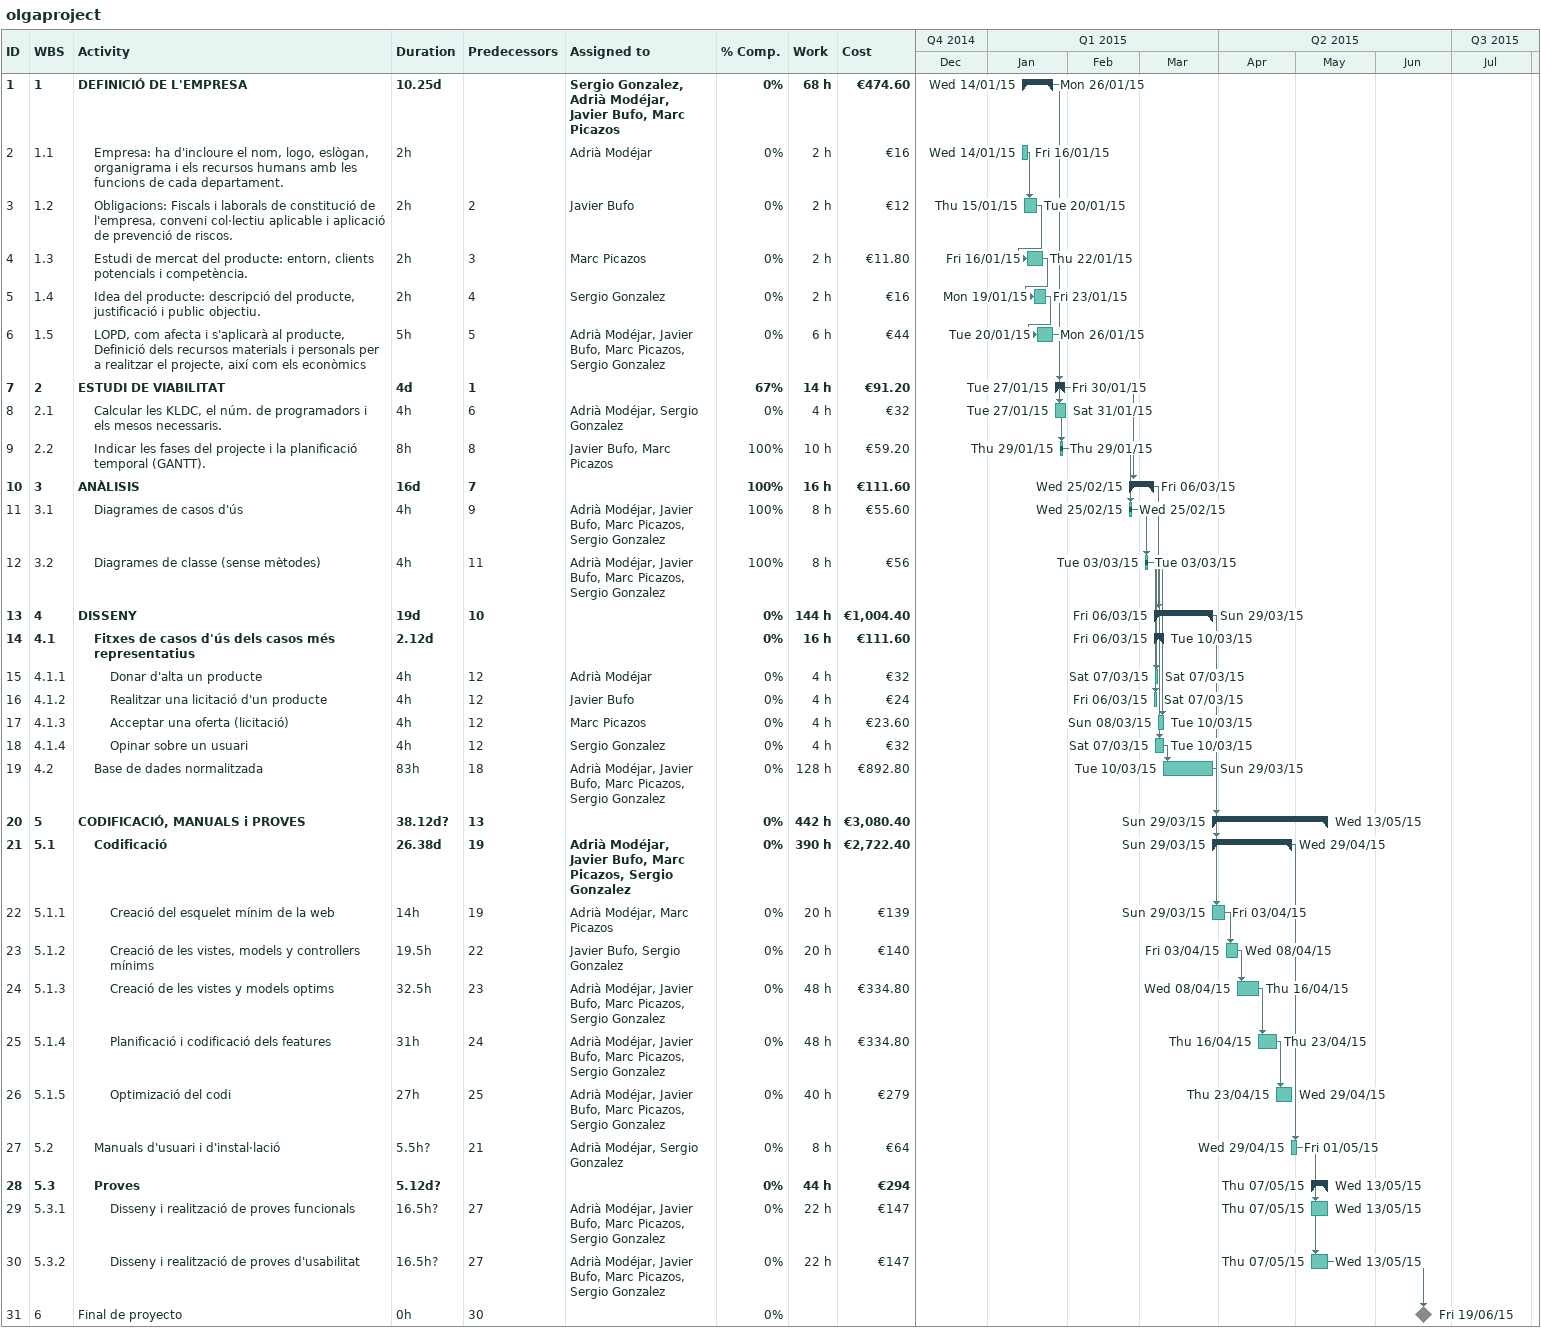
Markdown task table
olgaproject

| ID | WBS | Task | Duration | Start | Finish | Predecessors | Resources | % complete | Work (h) | Cost (€) |
|---|---|---|---|---|---|---|---|---|---|---|
| 1 | 1 | **DEFINICIÓ DE L'EMPRESA** | 10.25d | 2015-01-14 | 2015-01-26 |  | Sergio Gonzalez, Adrià Modéjar, Javier Bufo, Marc Picazos | 0 | 68 | 474.60 |
| 2 | 1.1 | Empresa: ha d'incloure el nom, logo, eslògan, organigrama i els recursos humans amb les funcions de cada departament. | 2h | 2015-01-14 | 2015-01-16 |  | Adrià Modéjar | 0 | 2 | 16 |
| 3 | 1.2 | Obligacions: Fiscals i laborals de constitució de l'empresa, conveni col·lectiu aplicable i aplicació de prevenció de riscos. | 2h | 2015-01-15 | 2015-01-20 | 2 | Javier Bufo | 0 | 2 | 12 |
| 4 | 1.3 | Estudi de mercat del producte: entorn, clients potencials i competència. | 2h | 2015-01-16 | 2015-01-22 | 3 | Marc Picazos | 0 | 2 | 11.80 |
| 5 | 1.4 | Idea del producte: descripció del producte, justificació i public objectiu. | 2h | 2015-01-19 | 2015-01-23 | 4 | Sergio Gonzalez | 0 | 2 | 16 |
| 6 | 1.5 | LOPD, com afecta i s'aplicarà al producte, Definició dels recursos materials i personals per a realitzar el projecte, així com els econòmics | 5h | 2015-01-20 | 2015-01-26 | 5 | Adrià Modéjar, Javier Bufo, Marc Picazos, Sergio Gonzalez | 0 | 6 | 44 |
| 7 | 2 | **ESTUDI DE VIABILITAT** | 4d | 2015-01-27 | 2015-01-30 | 1 |  | 67 | 14 | 91.20 |
| 8 | 2.1 | Calcular les KLDC, el núm. de programadors i els mesos necessaris. | 4h | 2015-01-27 | 2015-01-31 | 6 | Adrià Modéjar, Sergio Gonzalez | 0 | 4 | 32 |
| 9 | 2.2 | Indicar les fases del projecte i la planificació temporal (GANTT). | 8h | 2015-01-29 | 2015-01-29 | 8 | Javier Bufo, Marc Picazos | 100 | 10 | 59.20 |
| 10 | 3 | **ANÀLISIS** | 16d | 2015-02-25 | 2015-03-06 | 7 |  | 100 | 16 | 111.60 |
| 11 | 3.1 | Diagrames de casos d'ús | 4h | 2015-02-25 | 2015-02-25 | 9 | Adrià Modéjar, Javier Bufo, Marc Picazos, Sergio Gonzalez | 100 | 8 | 55.60 |
| 12 | 3.2 | Diagrames de classe (sense mètodes) | 4h | 2015-03-03 | 2015-03-03 | 11 | Adrià Modéjar, Javier Bufo, Marc Picazos, Sergio Gonzalez | 100 | 8 | 56 |
| 13 | 4 | **DISSENY** | 19d | 2015-03-06 | 2015-03-29 | 10 |  | 0 | 144 | 1004.40 |
| 14 | 4.1 | **Fitxes de casos d'ús dels casos més representatius** | 2.12d | 2015-03-06 | 2015-03-10 |  |  | 0 | 16 | 111.60 |
| 15 | 4.1.1 | Donar d'alta un producte | 4h | 2015-03-07 | 2015-03-07 | 12 | Adrià Modéjar | 0 | 4 | 32 |
| 16 | 4.1.2 | Realitzar una licitació d'un producte | 4h | 2015-03-06 | 2015-03-07 | 12 | Javier Bufo | 0 | 4 | 24 |
| 17 | 4.1.3 | Acceptar una oferta (licitació) | 4h | 2015-03-08 | 2015-03-10 | 12 | Marc Picazos | 0 | 4 | 23.60 |
| 18 | 4.1.4 | Opinar sobre un usuari | 4h | 2015-03-07 | 2015-03-10 | 12 | Sergio Gonzalez | 0 | 4 | 32 |
| 19 | 4.2 | Base de dades normalitzada | 83h | 2015-03-10 | 2015-03-29 | 18 | Adrià Modéjar, Javier Bufo, Marc Picazos, Sergio Gonzalez | 0 | 128 | 892.80 |
| 20 | 5 | **CODIFICACIÓ, MANUALS i PROVES** | 38.12d? | 2015-03-29 | 2015-05-13 | 13 |  | 0 | 442 | 3080.40 |
| 21 | 5.1 | **Codificació** | 26.38d | 2015-03-29 | 2015-04-29 | 19 | Adrià Modéjar, Javier Bufo, Marc Picazos, Sergio Gonzalez | 0 | 390 | 2722.40 |
| 22 | 5.1.1 | Creació del esquelet mínim de la web | 14h | 2015-03-29 | 2015-04-03 | 19 | Adrià Modéjar, Marc Picazos | 0 | 20 | 139 |
| 23 | 5.1.2 | Creació de les vistes, models y controllers mínims | 19.5h | 2015-04-03 | 2015-04-08 | 22 | Javier Bufo, Sergio Gonzalez | 0 | 20 | 140 |
| 24 | 5.1.3 | Creació de les vistes y models optims | 32.5h | 2015-04-08 | 2015-04-16 | 23 | Adrià Modéjar, Javier Bufo, Marc Picazos, Sergio Gonzalez | 0 | 48 | 334.80 |
| 25 | 5.1.4 | Planificació i codificació dels features | 31h | 2015-04-16 | 2015-04-23 | 24 | Adrià Modéjar, Javier Bufo, Marc Picazos, Sergio Gonzalez | 0 | 48 | 334.80 |
| 26 | 5.1.5 | Optimizació del codi | 27h | 2015-04-23 | 2015-04-29 | 25 | Adrià Modéjar, Javier Bufo, Marc Picazos, Sergio Gonzalez | 0 | 40 | 279 |
| 27 | 5.2 | Manuals d'usuari i d'instal·lació | 5.5h? | 2015-04-29 | 2015-05-01 | 21 | Adrià Modéjar, Sergio Gonzalez | 0 | 8 | 64 |
| 28 | 5.3 | **Proves** | 5.12d? | 2015-05-07 | 2015-05-13 |  |  | 0 | 44 | 294 |
| 29 | 5.3.1 | Disseny i realització de proves funcionals | 16.5h? | 2015-05-07 | 2015-05-13 | 27 | Adrià Modéjar, Javier Bufo, Marc Picazos, Sergio Gonzalez | 0 | 22 | 147 |
| 30 | 5.3.2 | Disseny i realització de proves d'usabilitat | 16.5h? | 2015-05-07 | 2015-05-13 | 27 | Adrià Modéjar, Javier Bufo, Marc Picazos, Sergio Gonzalez | 0 | 22 | 147 |
| 31 | 6 | Final de proyecto | 0h | 2015-06-19 | 2015-06-19 | 30 |  | 0 |  |  |
